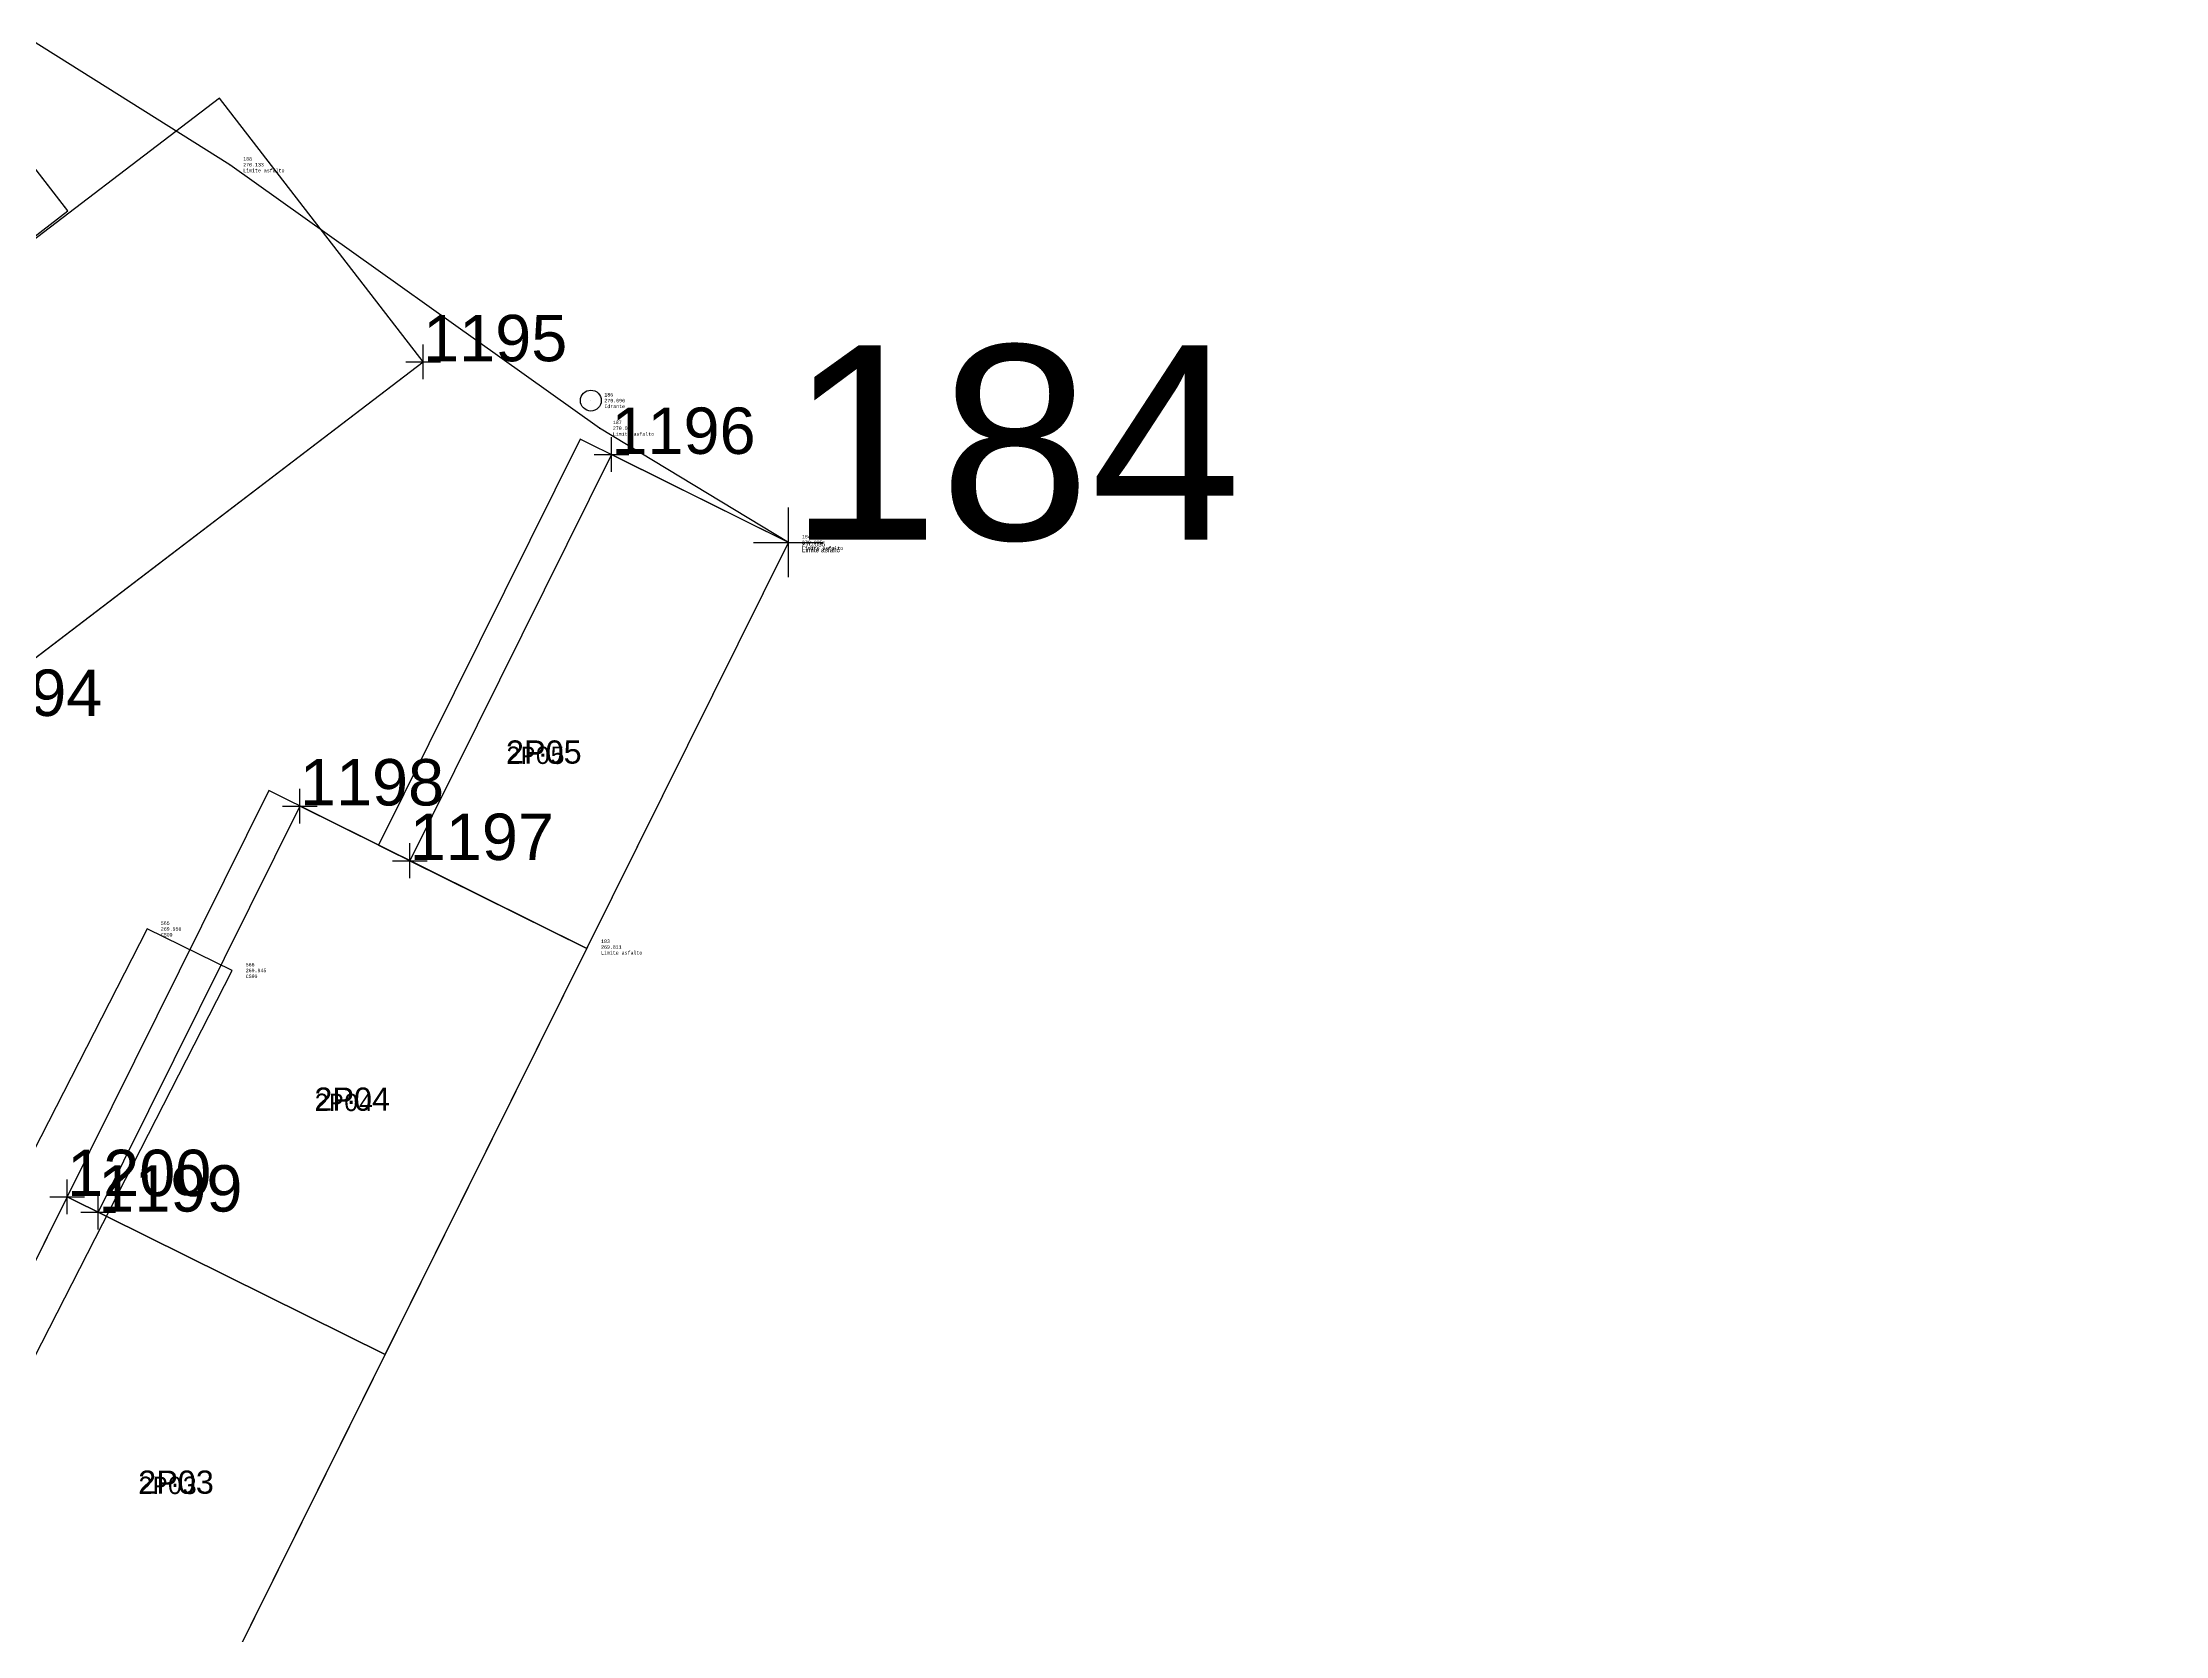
# Model space of a CAD drawing. Extents: x -1000 to 923337, y -63322 to 323191.
# Drawn here: x 327969 to 388970, y 84191 to 129966 of the extents above; entities that cross this region are included whole.
import ezdxf
from ezdxf.enums import TextEntityAlignment as Align

# ---------------------------------------------------------------- set-up
doc = ezdxf.new("R2010")
doc.units = 0
doc.header["$PDMODE"] = 35
doc.header["$PDSIZE"] = 1
for name, color, linetype in [('pntdesc', 1, 'Continuous'), ('pntelev', 2, 'Continuous'), ('WF nome aree GPS', 7, 'Continuous'), ('WF_ingombro_stive_2', 1, 'Continuous'), ('WF_lato_di_accesso', 40, 'Continuous'), ('WF_nome_aree_GPS', 7, 'Continuous'), ('WF_tracciatura', 30, 'Continuous')]:
    doc.layers.add(name, color=color, linetype=linetype)
for name, color, linetype, lineweight in [('WF ingombro stive 2', 1, 'Continuous', 30), ('WF lato di accesso', 40, 'Continuous', 30), ('WF tracciatura', 30, 'Continuous', 30)]:
    doc.layers.add(name, color=color, linetype=linetype, lineweight=lineweight)
doc.styles.add('FONTSTYLE_1', font='arial.ttf', dxfattribs={"height": 0.2})
doc.styles.add('FONTSTYLE_2', font='arial.ttf', dxfattribs={"height": 0.2})
doc.styles.get("Standard").update_dxf_attribs({"font": 'consola.ttf', "height": 500})

# ---------------------------------------------------------------- blocks, each defined once
blk = doc.blocks.new('rilievo 2')
at = {"color": 8}
blk.add_polyline3d([(408367, -589089, -2210), (438006, -587763, -2348), (450817, -582890, -2520), (462675, -576278, -2454), (477131, -569186, -2633), (463320, -559281, -2554), (462858, -554252, -2417), (453210, -543978, -2458), (436425, -525791, -2385), (420179, -509524, -2064), (431791, -486142, -2181), (437562, -474517, -1956), (432131, -471235, -1903), (421510, -463664, -1858), (415096, -459635, -1816)], dxfattribs=at)
at = {"color": 1}
blk.add_polyline3d([(411057, -501414, -2060), (413481, -502645, -2065), (421582, -486816, -2046), (419142, -485623, -2042)], close=True, dxfattribs=at)
blk.add_circle((431887, -470441, -1896), 300, dxfattribs=at)
at = {"color": 8}
for p in [(421510, -463664, -1858), (431887, -470441, -1896), (432131, -471235, -1903), (437562, -474517, -1956), (419142, -485623, -2042), (431791, -486142, -2181), (421582, -486816, -2046)]:
    blk.add_point(p, dxfattribs=at)
for s, p in [('188', (421899, -463498, -1858)), ('270.133', (421899, -463664, -1858)), ('Limite asfalto', (421899, -463831, -1858)), ('186', (432276, -470274, -1896)), ('270.096', (432276, -470441, -1896)), ('Idrante', (432276, -470608, -1896)), ('187', (432520, -471068, -1903)), ('270.089', (432520, -471235, -1903)), ('Limite asfalto', (432520, -471402, -1903)), ('184', (437951, -474350, -1956)), ('270.035', (437951, -474517, -1956)), ('Limite asfalto', (437951, -474683, -1956)), ('565', (419531, -485456, -2042)), ('CS09', (419531, -485790, -2042)), ('269.950', (419531, -485623, -2042)), ('183', (432180, -485976, -2181)), ('269.811', (432180, -486142, -2181)), ('566', (421971, -486649, -2046)), ('269.945', (421971, -486816, -2046)), ('Limite asfalto', (432180, -486309, -2181)), ('CS09', (421971, -486983, -2046))]:
    blk.add_text(s, height=100, dxfattribs=at).set_placement(p, align=Align.MIDDLE_LEFT)
blk = doc.blocks.new('Croce___ATS')
at = {"color": 0}
for p, q in [((0, -0.5), (0, 0.5)), ((-0.5, 0), (0.5, 0))]:
    blk.add_line(p, q, dxfattribs=at)
blk = doc.blocks.new('T_P_4')
blk.add_point((0, 0))
at = {"xscale": 2, "yscale": 2}
blk.add_blockref('Croce___ATS', (0, 0), dxfattribs=at)
at = {"color": 7, "insert": (0, 0), "char_height": 5.5859, "attachment_point": 7, "style": 'FONTSTYLE_1'}
blk.add_mtext('184', dxfattribs=at)
blk = doc.blocks.new('T_P_199')
at = {"color": 7}
blk.add_point((0, 0), dxfattribs=at)
blk.add_blockref('Croce___ATS', (0, 0), dxfattribs=at)
at = {"color": 7, "insert": (0, 0), "char_height": 1.3333, "attachment_point": 7, "style": 'FONTSTYLE_1'}
blk.add_mtext('1194', dxfattribs=at)
blk = doc.blocks.new('T_P_200')
at = {"color": 7}
blk.add_point((0, 0), dxfattribs=at)
blk.add_blockref('Croce___ATS', (0, 0), dxfattribs=at)
at = {"color": 7, "insert": (0, 0), "char_height": 1.3333, "attachment_point": 7, "style": 'FONTSTYLE_1'}
blk.add_mtext('1195', dxfattribs=at)
blk = doc.blocks.new('T_P_201')
at = {"color": 7}
blk.add_point((0, 0), dxfattribs=at)
blk.add_blockref('Croce___ATS', (0, 0), dxfattribs=at)
at = {"color": 7, "insert": (0, 0), "char_height": 1.3333, "attachment_point": 7, "style": 'FONTSTYLE_1'}
blk.add_mtext('1196', dxfattribs=at)
blk = doc.blocks.new('T_P_202')
at = {"color": 7}
blk.add_point((0, 0), dxfattribs=at)
blk.add_blockref('Croce___ATS', (0, 0), dxfattribs=at)
at = {"color": 7, "insert": (0, 0), "char_height": 1.3333, "attachment_point": 7, "style": 'FONTSTYLE_1'}
blk.add_mtext('1197', dxfattribs=at)
blk = doc.blocks.new('T_P_203')
at = {"color": 7}
blk.add_point((0, 0), dxfattribs=at)
blk.add_blockref('Croce___ATS', (0, 0), dxfattribs=at)
at = {"color": 7, "insert": (0, 0), "char_height": 1.3333, "attachment_point": 7, "style": 'FONTSTYLE_1'}
blk.add_mtext('1198', dxfattribs=at)
blk = doc.blocks.new('T_P_204')
at = {"color": 7}
blk.add_point((0, 0), dxfattribs=at)
blk.add_blockref('Croce___ATS', (0, 0), dxfattribs=at)
at = {"color": 7, "insert": (0, 0), "char_height": 1.3333, "attachment_point": 7, "style": 'FONTSTYLE_1'}
blk.add_mtext('1199', dxfattribs=at)
blk = doc.blocks.new('T_P_205')
at = {"color": 7}
blk.add_point((0, 0), dxfattribs=at)
blk.add_blockref('Croce___ATS', (0, 0), dxfattribs=at)
at = {"color": 7, "insert": (0, 0), "char_height": 1.3333, "attachment_point": 7, "style": 'FONTSTYLE_1'}
blk.add_mtext('1200', dxfattribs=at)
blk = doc.blocks.new('punti tracciatura 2')
at = {"layer": 'WF_ingombro_stive_2', "ltscale": 0.5, "flags": 128}
for points, elevation in [([(1346649.268, -3411.783), (1346656.571, -3421.237), (1346667.065, -3413.131), (1346659.762, -3403.676)], 270.154), ([(1346676.89, -3431.8), (1346681.974, -3434.325), (1346687.769, -3422.655), (1346682.684, -3420.131)], 269.927), ([(1346667.94, -3441.902), (1346676.18, -3445.994), (1346681.974, -3434.325), (1346673.734, -3430.233)], 269.927)]:
    blk.add_lwpolyline(points, dxfattribs=dict(at, elevation=elevation))
for points, elevation in [([(1346677.273, -3417.469), (1346671.426, -3409.891), (1346658.067, -3420.081), (1346663.915, -3427.66)], 270.154), ([(1346676.18, -3445.994), (1346667.044, -3441.458), (1346661.249, -3453.127), (1346670.385, -3457.663)], 269.927)]:
    blk.add_lwpolyline(points, close=True, dxfattribs=dict(at, elevation=elevation))
at = {"layer": 'WF_lato_di_accesso', "ltscale": 0.5}
blk.add_line((1346663.915, -3427.66, 270.154), (1346677.273, -3417.469, 270.154), dxfattribs=at)
at = {"layer": 'WF_tracciatura', "ltscale": 0.5}
for p, q in [((1346682.684, -3420.131, 269.927), (1346676.89, -3431.8, 269.927)), ((1346673.734, -3430.233, 269.927), (1346667.94, -3441.902, 269.927))]:
    blk.add_line(p, q, dxfattribs=at)
at = {"color": 7}
for name, p in [('T_P_200', (1346677.273, -3417.469, 270.154)), ('T_P_201', (1346682.684, -3420.131, 269.927)), ('T_P_199', (1346663.915, -3427.66, 270.154)), ('T_P_203', (1346673.734, -3430.233, 269.927)), ('T_P_202', (1346676.89, -3431.8, 269.927)), ('T_P_205', (1346667.044, -3441.458, 269.927)), ('T_P_204', (1346667.94, -3441.902, 269.927))]:
    blk.add_blockref(name, p, dxfattribs=at)
blk.add_blockref('T_P_4', (1346687.768, -3422.656, 270.035))
at = {"layer": 'pntdesc', "insert": (1346688.157, -3422.872, 270.035), "char_height": 0.13333, "attachment_point": 4, "style": 'FONTSTYLE_2'}
blk.add_mtext('Limite asfalto', dxfattribs=at)
at = {"layer": 'pntelev', "insert": (1346688.157, -3422.706, 270.035), "char_height": 0.1333, "attachment_point": 4, "style": 'FONTSTYLE_2'}
blk.add_mtext('270.035', dxfattribs=at)
at = {"layer": 'WF_nome_aree_GPS', "char_height": 0.6667, "attachment_point": 7, "style": 'FONTSTYLE_2'}
for s, insert in [('2P05', (1346679.653, -3429.021, 270.315)), ('2P04', (1346674.148, -3438.995, 270.315)), ('2P03', (1346669.086, -3450, 270.315))]:
    blk.add_mtext(s, dxfattribs=dict(at, insert=insert))

msp = doc.modelspace()

# ---------------------------------------------------------------- linework, layer by layer
at = {"layer": 'WF ingombro stive 2'}
for points, elevation in [([(328697.6, 125125.5), (320855.8, 135277.4), (310361.2, 127171), (318203, 117019.1)], -1837.7), ([(338905.5, 120787.1), (333057.7, 128365.3), (319699.4, 118174.9), (325547.2, 110596.6)], -1837.7), ([(349400.7, 115600.9), (343420.9, 118570.2), (337626.5, 106900.9), (343606.2, 103931.6)], -2064.3), ([(343606.2, 103931.6), (334470.5, 108468), (328676.1, 96798.7), (337811.8, 92262.3)], -2064.3), ([(337811.8, 92262.3), (328676.1, 96798.7), (322881.6, 85129.4), (332017.3, 80593)], -2064.3)]:
    msp.add_lwpolyline(points, close=True, dxfattribs=dict(at, elevation=elevation))
at = {"layer": 'WF lato di accesso'}
for p, q in [((325547.2, 110596.6, -1837.7), (338905.5, 120787.1, -1837.7)), ((343420.9, 118570.2, -2064.3), (337626.5, 106900.9, -2064.3)), ((334470.5, 108468, -2064.3), (328676.1, 96798.7, -2064.3)), ((328676.1, 96798.7, -2064.3), (322881.6, 85129.4, -2064.3))]:
    msp.add_line(p, q, dxfattribs=at)
at = {"layer": 'WF tracciatura'}
for p, q in [((344316.6, 118125.4, -2064.3), (338522.1, 106456.1, -2064.3)), ((335366.2, 108023.2, -2064.3), (329571.7, 96353.9, -2064.3))]:
    msp.add_line(p, q, dxfattribs=at)

# ---------------------------------------------------------------- block references
at = {"color": 251}
msp.add_blockref('rilievo 2', (-88161.4, 590117.4), dxfattribs=at)
at = {"xscale": 1000, "yscale": 1000, "zscale": 1000}
msp.add_blockref('punti tracciatura 2', (-1346338367.3, 3538255.9, -271991), dxfattribs=at)

# ---------------------------------------------------------------- texts
at = {"layer": 'WF nome aree GPS'}
for s, p in [('2P05', (341285.3, 109235, -1676.3)), ('2P04', (335780.4, 99261.5, -1676.3)), ('2P03', (330717.9, 88256.4, -1676.3))]:
    msp.add_text(s, height=500, dxfattribs=at).set_placement(p)

doc.saveas('drawing.dxf')
